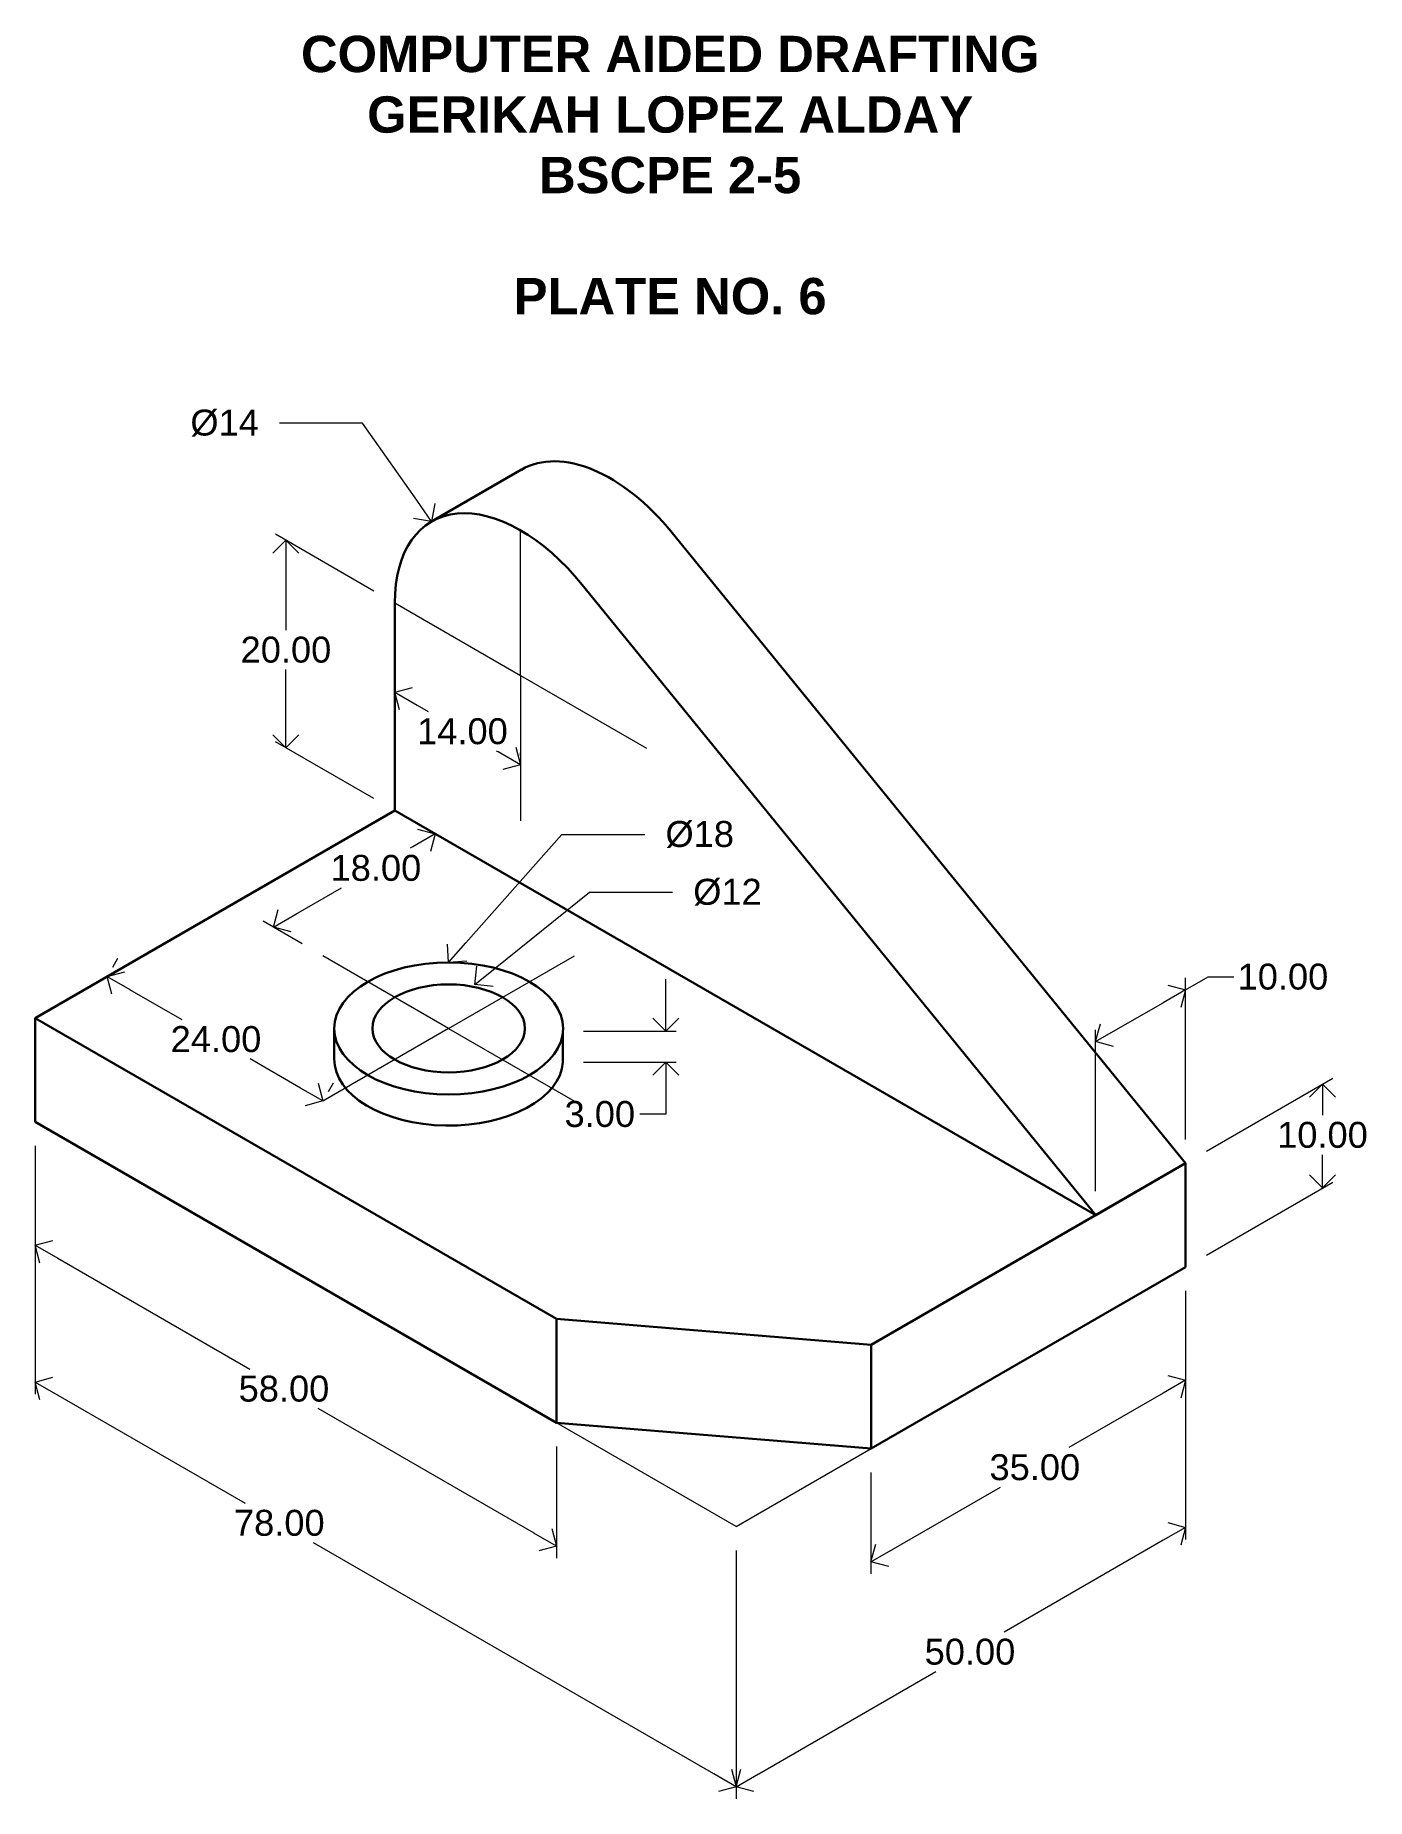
# Model space of a CAD drawing. Header units: millimetres. Extents: x 1303 to 1432, y 204 to 374.
import ezdxf
from ezdxf import colors
from ezdxf.entities.mleader import LeaderData, LeaderLine
from ezdxf.math import Vec2, Vec3

# ---------------------------------------------------------------- set-up
doc = ezdxf.new("R2010")
doc.units = ezdxf.units.MM
doc.linetypes.add('CENTER2', pattern=[28.575, 19.05, -3.175, 3.175, -3.175])
for name, color, linetype, lineweight in [('center line', 50, 'CENTER2', 13), ('construction line', 5, 'Continuous', 13), ('dimension line', 70, 'Continuous', 13), ('object line', 7, 'Continuous', 30)]:
    doc.layers.add(name, color=color, linetype=linetype, lineweight=lineweight)
doc.layers.add('title', color=7, linetype='Continuous')
doc.styles.get("Standard").update_dxf_attribs({"font": 'arial.ttf'})
doc.dimstyles.new('ISO-25', dxfattribs={"dimtxt": 2.5, "dimasz": 2.5, "dimexe": 1, "dimexo": 2, "dimtad": 0, "dimtih": 1, "dimtoh": 1, "dimzin": 1, "dimdsep": 46, "dimtxsty": 'Standard', "dimblk": 'OPEN90', "dimcen": 1.5, "dimadec": 0, "dimazin": 0, "dimtfac": 1, "dimtofl": 0, "dimtmove": 0, "dimatfit": 3, "dimldrblk": 'OPEN90', "dimfxl": 1, "dimlwd": 13, "dimlwe": 13, "dimarcsym": 0})

# ---------------------------------------------------------------- blocks, each defined once
blk = doc.blocks.new('_Open90')
at = {"color": 0, "linetype": 'ByBlock', "lineweight": -2}
for p, q in [((0, 0), (-1, 0)), ((-0.5, 0.5), (0, 0)), ((0, 0), (-0.5, -0.5))]:
    blk.add_line(p, q, dxfattribs=at)
blk = doc.blocks.new('*D3')
at = {"layer": 'Defpoints', "color": 0, "transparency": 16777216}
for p in [(1338, 319.62), (1327.52, 305.67), (1338, 299.62)]:
    blk.add_point(p, dxfattribs=at)
at = {"layer": 'dimension line', "color": 0, "linetype": 'Continuous', "lineweight": 13, "transparency": 16777216}
for p, q in [((1336, 320.77), (1326.52, 326.24)), ((1327.52, 323.17), (1327.52, 317)), ((1327.52, 308.17), (1327.52, 313.2)), ((1336, 300.77), (1326.52, 306.24))]:
    blk.add_line(p, q, dxfattribs=at)
at = {"layer": 'dimension line', "color": 0, "lineweight": 13, "transparency": 16777216, "xscale": 2.5, "yscale": 2.5, "zscale": 2.5}
for p, rotation in [((1327.52, 325.67), 90), ((1327.52, 305.67), 270)]:
    blk.add_blockref('_Open90', p, dxfattribs=dict(at, rotation=rotation))
at = {"layer": 'dimension line', "color": 0, "transparency": 16777216, "insert": (1327.52, 315.1), "char_height": 2.5, "attachment_point": 5}
blk.add_mtext('20.00', dxfattribs=at)
blk = doc.blocks.new('*D4')
at = {"layer": 'Defpoints', "color": 0, "transparency": 16777216}
for p in [(1338, 309.62), (1350.13, 304.01), (1350.13, 302.62)]:
    blk.add_point(p, dxfattribs=at)
at = {"layer": 'dimension line', "color": 0, "linetype": 'Continuous', "lineweight": 13, "transparency": 16777216}
for p, q in [((1338, 311.92), (1338, 312.16)), ((1340.17, 309.76), (1341.23, 309.15)), ((1347.96, 305.26), (1347.82, 305.34)), ((1350.13, 304.92), (1350.13, 305.16))]:
    blk.add_line(p, q, dxfattribs=at)
at = {"layer": 'dimension line', "color": 0, "lineweight": 13, "transparency": 16777216, "xscale": 2.5, "yscale": 2.5, "zscale": 2.5}
for p, rotation in [((1338, 311.01), 149.9999999999999), ((1350.13, 304.01), 329.9999999999999)]:
    blk.add_blockref('_Open90', p, dxfattribs=dict(at, rotation=rotation))
at = {"layer": 'dimension line', "color": 0, "transparency": 16777216, "insert": (1344.53, 307.24), "char_height": 2.5, "attachment_point": 5}
blk.add_mtext('14.00', dxfattribs=at)
blk = doc.blocks.new('*D5')
at = {"layer": 'Defpoints', "color": 0, "transparency": 16777216}
for p in [(1414.22, 255.62), (1370.91, 230.62), (1414.22, 230.53)]:
    blk.add_point(p, dxfattribs=at)
at = {"layer": 'dimension line', "color": 0, "linetype": 'Continuous', "lineweight": 13, "transparency": 16777216}
for p, q in [((1414.22, 253.31), (1414.22, 229.37)), ((1370.91, 228.31), (1370.91, 204.37)), ((1412.05, 229.28), (1396.73, 220.44)), ((1373.08, 206.78), (1390.15, 216.63))]:
    blk.add_line(p, q, dxfattribs=at)
at = {"layer": 'dimension line', "color": 0, "lineweight": 13, "transparency": 16777216, "xscale": 2.5, "yscale": 2.5, "zscale": 2.5}
for p, rotation in [((1414.22, 230.53), 30.00000000000027), ((1370.91, 205.53), 210.0000000000002)]:
    blk.add_blockref('_Open90', p, dxfattribs=dict(at, rotation=rotation))
at = {"layer": 'dimension line', "color": 0, "transparency": 16777216, "insert": (1393.44, 218.53), "char_height": 2.5, "attachment_point": 5}
blk.add_mtext('50.00', dxfattribs=at)
blk = doc.blocks.new('*D6')
at = {"layer": 'Defpoints', "color": 0, "transparency": 16777216}
for p in [(1414.22, 255.62), (1414.22, 244.7), (1383.9, 238.12)]:
    blk.add_point(p, dxfattribs=at)
at = {"layer": 'dimension line', "color": 0, "linetype": 'Continuous', "lineweight": 13, "transparency": 16777216}
for p, q in [((1414.22, 253.31), (1414.22, 243.54)), ((1412.05, 243.45), (1402.98, 238.21)), ((1383.9, 235.81), (1383.9, 226.04)), ((1386.07, 228.45), (1396.39, 234.41))]:
    blk.add_line(p, q, dxfattribs=at)
at = {"layer": 'dimension line', "color": 0, "lineweight": 13, "transparency": 16777216, "xscale": 2.5, "yscale": 2.5, "zscale": 2.5}
for p, rotation in [((1414.22, 244.7), 30.00000000000048), ((1383.9, 227.2), 210.0000000000005)]:
    blk.add_blockref('_Open90', p, dxfattribs=dict(at, rotation=rotation))
at = {"layer": 'dimension line', "color": 0, "transparency": 16777216, "insert": (1399.69, 236.31), "char_height": 2.5, "attachment_point": 5}
blk.add_mtext('35.00', dxfattribs=at)
blk = doc.blocks.new('*D7')
at = {"layer": 'Defpoints', "color": 0, "transparency": 16777216}
for p in [(1414.22, 282.34), (1414.22, 265.62), (1405.55, 260.62)]:
    blk.add_point(p, dxfattribs=at)
at = {"layer": 'dimension line', "color": 0, "linetype": 'Continuous', "lineweight": 13, "transparency": 16777216}
for p, q in [((1414.22, 282.34), (1416.38, 283.59)), ((1414.22, 267.92), (1414.22, 283.49)), ((1416.38, 283.59), (1418.88, 283.59)), ((1407.72, 278.59), (1412.05, 281.09)), ((1405.55, 262.92), (1405.55, 278.49))]:
    blk.add_line(p, q, dxfattribs=at)
at = {"layer": 'dimension line', "color": 0, "lineweight": 13, "transparency": 16777216, "xscale": 2.5, "yscale": 2.5, "zscale": 2.5}
for p, rotation in [((1414.22, 282.34), 30.00000000000045), ((1405.55, 277.34), 210.0000000000005)]:
    blk.add_blockref('_Open90', p, dxfattribs=dict(at, rotation=rotation))
at = {"layer": 'dimension line', "color": 0, "transparency": 16777216, "insert": (1423.6, 283.59), "char_height": 2.5, "attachment_point": 5}
blk.add_mtext('10.00', dxfattribs=at)
blk = doc.blocks.new('*D8')
at = {"layer": 'Defpoints', "color": 0, "transparency": 16777216}
for p in [(1414.22, 265.62), (1427.41, 263.24), (1414.22, 255.62)]:
    blk.add_point(p, dxfattribs=at)
at = {"layer": 'dimension line', "color": 0, "linetype": 'Continuous', "lineweight": 13, "transparency": 16777216}
for p, q in [((1416.22, 266.77), (1428.41, 273.81)), ((1427.41, 270.74), (1427.41, 270.24)), ((1427.41, 265.74), (1427.41, 266.43)), ((1416.22, 256.77), (1428.41, 263.81))]:
    blk.add_line(p, q, dxfattribs=at)
at = {"layer": 'dimension line', "color": 0, "lineweight": 13, "transparency": 16777216, "xscale": 2.5, "yscale": 2.5, "zscale": 2.5}
for p, rotation in [((1427.41, 273.24), 90), ((1427.41, 263.24), 270)]:
    blk.add_blockref('_Open90', p, dxfattribs=dict(at, rotation=rotation))
at = {"layer": 'dimension line', "color": 0, "transparency": 16777216, "insert": (1427.41, 268.34), "char_height": 2.5, "attachment_point": 5}
blk.add_mtext('10.00', dxfattribs=at)
blk = doc.blocks.new('*D9')
at = {"layer": 'Defpoints', "color": 0, "transparency": 16777216}
for p in [(1303.36, 269.62), (1370.91, 230.62), (1370.91, 205.53)]:
    blk.add_point(p, dxfattribs=at)
at = {"layer": 'dimension line', "color": 0, "linetype": 'Continuous', "lineweight": 13, "transparency": 16777216}
for p, q in [((1303.36, 267.31), (1303.36, 243.37)), ((1305.53, 243.28), (1323.59, 232.85)), ((1368.75, 206.78), (1330.17, 229.05)), ((1370.91, 228.31), (1370.91, 204.37))]:
    blk.add_line(p, q, dxfattribs=at)
at = {"layer": 'dimension line', "color": 0, "lineweight": 13, "transparency": 16777216, "xscale": 2.5, "yscale": 2.5, "zscale": 2.5}
for p, rotation in [((1303.36, 244.53), 150), ((1370.91, 205.53), 330.0000000000001)]:
    blk.add_blockref('_Open90', p, dxfattribs=dict(at, rotation=rotation))
at = {"layer": 'dimension line', "color": 0, "transparency": 16777216, "insert": (1326.88, 230.95), "char_height": 2.5, "attachment_point": 5}
blk.add_mtext('78.00', dxfattribs=at)
blk = doc.blocks.new('*D10')
at = {"layer": 'Defpoints', "color": 0, "transparency": 16777216}
for p in [(1303.36, 269.62), (1353.59, 240.62), (1353.59, 228.71)]:
    blk.add_point(p, dxfattribs=at)
at = {"layer": 'dimension line', "color": 0, "linetype": 'Continuous', "lineweight": 13, "transparency": 16777216}
for p, q in [((1303.36, 267.31), (1303.36, 256.56)), ((1305.53, 256.46), (1324.03, 245.78)), ((1351.43, 229.96), (1330.62, 241.98)), ((1353.59, 238.31), (1353.59, 227.56))]:
    blk.add_line(p, q, dxfattribs=at)
at = {"layer": 'dimension line', "color": 0, "lineweight": 13, "transparency": 16777216, "xscale": 2.5, "yscale": 2.5, "zscale": 2.5}
for p, rotation in [((1303.36, 257.71), 150.0000000000002), ((1353.59, 228.71), 330.0000000000002)]:
    blk.add_blockref('_Open90', p, dxfattribs=dict(at, rotation=rotation))
at = {"layer": 'dimension line', "color": 0, "transparency": 16777216, "insert": (1327.33, 243.88), "char_height": 2.5, "attachment_point": 5}
blk.add_mtext('58.00', dxfattribs=at)
blk = doc.blocks.new('*D11')
at = {"layer": 'Defpoints', "color": 0, "transparency": 16777216}
for p in [(1310.29, 283.62), (1310.3, 283.62), (1331.08, 271.62)]:
    blk.add_point(p, dxfattribs=at)
at = {"layer": 'dimension line', "color": 0, "linetype": 'Continuous', "lineweight": 13, "transparency": 16777216}
for p, q in [((1311.29, 285.35), (1310.8, 284.49)), ((1312.46, 282.37), (1317.49, 279.47)), ((1328.92, 272.87), (1324.07, 275.67)), ((1332.08, 273.35), (1331.58, 272.49))]:
    blk.add_line(p, q, dxfattribs=at)
at = {"layer": 'dimension line', "color": 0, "lineweight": 13, "transparency": 16777216, "xscale": 2.5, "yscale": 2.5, "zscale": 2.5}
for p, rotation in [((1310.3, 283.62), 150), ((1331.08, 271.62), 330.0000000000001)]:
    blk.add_blockref('_Open90', p, dxfattribs=dict(at, rotation=rotation))
at = {"layer": 'dimension line', "color": 0, "transparency": 16777216, "insert": (1320.78, 277.57), "char_height": 2.5, "attachment_point": 5}
blk.add_mtext('24.00', dxfattribs=at)
blk = doc.blocks.new('*D12')
at = {"layer": 'Defpoints', "color": 0, "transparency": 16777216}
for p in [(1341.9, 297.37), (1346.67, 294.62), (1331.08, 285.62)]:
    blk.add_point(p, dxfattribs=at)
at = {"layer": 'dimension line', "color": 0, "linetype": 'Continuous', "lineweight": 13, "transparency": 16777216}
for p, q in [((1344.67, 295.77), (1340.9, 297.94)), ((1339.73, 296.12), (1339.48, 295.97)), ((1328.48, 289.62), (1332.89, 292.17)), ((1329.08, 286.77), (1325.31, 288.94))]:
    blk.add_line(p, q, dxfattribs=at)
at = {"layer": 'dimension line', "color": 0, "lineweight": 13, "transparency": 16777216, "xscale": 2.5, "yscale": 2.5, "zscale": 2.5}
for p, rotation in [((1341.9, 297.37), 30.00000000000001), ((1326.31, 288.37), 210)]:
    blk.add_blockref('_Open90', p, dxfattribs=dict(at, rotation=rotation))
at = {"layer": 'dimension line', "color": 0, "transparency": 16777216, "insert": (1336.19, 294.07), "char_height": 2.5, "attachment_point": 5}
blk.add_mtext('18.00', dxfattribs=at)
blk = doc.blocks.new('*D13')
at = {"layer": 'Defpoints', "color": 0, "transparency": 16777216}
for p in [(1354.21, 278.35), (1354.21, 275.35), (1364.14, 275.35)]:
    blk.add_point(p, dxfattribs=at)
at = {"layer": 'dimension line', "color": 0, "linetype": 'Continuous', "lineweight": 13, "transparency": 16777216}
for p, q in [((1364.14, 280.85), (1364.14, 283.35)), ((1356.21, 278.35), (1365.14, 278.35)), ((1356.21, 275.35), (1365.14, 275.35)), ((1364.14, 272.85), (1364.14, 270.35)), ((1364.14, 270.35), (1361.64, 270.35))]:
    blk.add_line(p, q, dxfattribs=at)
at = {"layer": 'dimension line', "color": 0, "lineweight": 13, "transparency": 16777216, "xscale": 2.5, "yscale": 2.5, "zscale": 2.5}
for p, rotation in [((1364.14, 278.35), 270), ((1364.14, 275.35), 90)]:
    blk.add_blockref('_Open90', p, dxfattribs=dict(at, rotation=rotation))
at = {"layer": 'dimension line', "color": 0, "transparency": 16777216, "insert": (1357.77, 270.35), "char_height": 2.5, "attachment_point": 5}
blk.add_mtext('3.00', dxfattribs=at)

msp = doc.modelspace()

# ---------------------------------------------------------------- linework, layer by layer
at = {"layer": 'center line'}
for p, q in [((1350.129, 312.615), (1350.129, 326.615)), ((1338.005, 319.615), (1350.129, 312.615)), ((1350.129, 312.615), (1362.254, 305.615)), ((1350.129, 312.615), (1350.129, 298.615)), ((1343.201, 278.615), (1331.077, 285.615)), ((1343.201, 278.615), (1355.325, 285.615)), ((1343.201, 278.615), (1331.077, 271.615)), ((1343.201, 278.615), (1355.325, 271.615))]:
    msp.add_line(p, q, dxfattribs=at)
at = {"layer": 'construction line'}
for q in [(1353.593, 240.615), (1383.904, 238.115)]:
    msp.add_line((1370.914, 230.615), q, dxfattribs=at)
at = {"layer": 'object line'}
for p, q in [((1341.559, 327.466), (1350.219, 332.466)), ((1414.215, 265.615), (1364.742, 326.375)), ((1405.555, 260.615), (1356.082, 321.375)), ((1338.005, 299.615), (1338.005, 319.615)), ((1303.364, 279.615), (1338.005, 299.615)), ((1405.555, 260.615), (1338.005, 299.615)), ((1303.364, 269.615), (1303.364, 279.615)), ((1303.364, 279.615), (1353.593, 250.615)), ((1332.179, 275.67), (1332.179, 278.67)), ((1354.214, 278.354), (1354.214, 275.354)), ((1353.593, 240.615), (1303.364, 269.615)), ((1414.215, 265.615), (1383.904, 248.115)), ((1414.215, 265.615), (1405.555, 260.615)), ((1414.215, 255.615), (1414.215, 265.615)), ((1383.904, 238.115), (1414.215, 255.615)), ((1353.593, 240.615), (1353.593, 250.615)), ((1353.593, 250.615), (1383.904, 248.115)), ((1383.904, 238.115), (1383.904, 248.115)), ((1353.593, 240.615), (1383.904, 238.115))]:
    msp.add_line(p, q, dxfattribs=at)
for centre, major_axis, start_param, end_param in [((1358.789, 317.615), (8.573, -14.849), 8.1261549, 9.4251137), ((1350.129, 312.615), (8.573, -14.849), 1.8429695, 3.9269908), ((1343.201, 275.615), (-11.023, 0), 6.2745818, 9.3837658)]:
    msp.add_ellipse(centre, major_axis=major_axis, ratio=0.5773503, start_param=start_param, end_param=end_param, dxfattribs=at)
for major_axis in [(-11.023, 0), (-7.348, 0)]:
    msp.add_ellipse((1343.201, 278.615), major_axis=major_axis, ratio=0.5773503, dxfattribs=at)

# ---------------------------------------------------------------- texts
at = {"layer": 'title', "insert": (1313.237, 374.277), "char_height": 3.5, "attachment_point": 1}
msp.add_mtext_dynamic_manual_height_columns('\\pxqc;{\\fArial|b1|i0|c0|p34;COMPUTER AIDED DRAFTING\\PGERIKAH LOPEZ ALDAY\\PBSCPE 2-5\\P\\PPLATE NO. 6}', width=102.6205, gutter_width=12.5, heights=[0], dxfattribs=at)

# ---------------------------------------------------------------- dimensions: what is measured, and where the dimension line sits
at = {"layer": 'dimension line'}
for base, p1, p2, angle, picture, middle, dimtype in [((1327.523, 305.667), (1338.005, 319.615), (1338.005, 299.615), 90, '*D3', (1327.523, 315.097), 160), ((1350.129, 304.01), (1338.005, 309.615), (1350.129, 302.615), 330, '*D4', (1344.527, 307.244), 161), ((1341.9, 297.366), (1331.077, 285.615), (1346.665, 294.615), 30, '*D12', (1336.185, 294.067), 161), ((1310.296, 283.621), (1331.077, 271.615), (1310.292, 283.615), 150, '*D11', (1320.781, 277.568), 161), ((1414.215, 282.34), (1405.555, 260.615), (1414.215, 265.615), 30, '*D7', (1423.601, 283.59), 161), ((1364.14, 275.354), (1354.214, 278.354), (1354.214, 275.354), 90, '*D13', (1357.774, 270.354), 160), ((1427.415, 263.236), (1414.215, 265.615), (1414.215, 255.615), 90, '*D8', (1427.415, 268.335), 160), ((1370.914, 205.529), (1303.364, 269.615), (1370.914, 230.615), 330, '*D9', (1326.88, 230.952), 161), ((1353.593, 228.715), (1303.364, 269.615), (1353.593, 240.615), 330, '*D10', (1327.326, 243.88), 161), ((1414.215, 230.529), (1370.914, 230.615), (1414.215, 255.615), 30, '*D5', (1393.44, 218.535), 161), ((1414.215, 244.699), (1383.904, 238.115), (1414.215, 255.615), 30, '*D6', (1399.687, 236.311), 161)]:
    dim = msp.add_linear_dim(base=base, p1=p1, p2=p2, angle=angle, dimstyle='ISO-25', dxfattribs=at)
    dim.commit()
    dim.dimension.update_dxf_attribs({"geometry": picture, "text_midpoint": middle, "dimtype": dimtype})

# ---------------------------------------------------------------- leaders
ml = msp.add_multileader_mtext('Standard', dxfattribs=at)
ml.set_content('%%C14', color=256)
ml.set_leader_properties(linetype='Continuous', lineweight=13)
ml.set_arrow_properties(name='OPEN90')
ml.build(insert=Vec2(0, 0))
ml.multileader.update_dxf_attribs({"arrow_head_size": 2.5})
ctx = ml.context
ctx.base_point, ctx.char_height, ctx.arrow_head_size, ctx.plane_origin = Vec3(1316.622, 336.951), 2.5, 2.5, Vec3(1341.559, 327.466)
ctx.text_align_type = 2
notes = []
notes.append((ctx, [(0, (1, 1, 0), (1334.913, 336.951), (-1, 0), 8, [(0, [(1341.559, 327.466)], 0, [])])]))
ctx.mtext.insert, ctx.mtext.alignment, ctx.mtext.flow_direction = Vec3(1324.913, 338.251), 3, 5
ml = msp.add_multileader_mtext('Standard', dxfattribs=at)
ml.set_content('%%C18', color=256)
ml.set_leader_properties(linetype='Continuous', lineweight=13)
ml.set_arrow_properties(name='OPEN90')
ml.build(insert=Vec2(0, 0))
ml.multileader.update_dxf_attribs({"arrow_head_size": 2.5})
ctx = ml.context
ctx.base_point, ctx.char_height, ctx.arrow_head_size, ctx.plane_origin = Vec3(1362.098, 297.302), 2.5, 2.5, Vec3(1343.201, 284.979)
notes.append((ctx, [(0, (1, 1, 0), (1354.098, 297.302), (1, 0), 8, [(0, [(1343.201, 284.979)], 0, [])])]))
ctx.mtext.insert, ctx.mtext.flow_direction = Vec3(1364.098, 298.602), 5
ml = msp.add_multileader_mtext('Standard', dxfattribs=at)
ml.set_content('%%C12', color=256)
ml.set_leader_properties(linetype='Continuous', lineweight=13)
ml.set_arrow_properties(name='OPEN90')
ml.build(insert=Vec2(0, 0))
ml.multileader.update_dxf_attribs({"arrow_head_size": 2.5})
ctx = ml.context
ctx.base_point, ctx.char_height, ctx.arrow_head_size, ctx.plane_origin = Vec3(1364.77, 291.732), 2.5, 2.5, Vec3(1343.201, 282.858)
notes.append((ctx, [(0, (1, 1, 0), (1356.77, 291.732), (1, 0), 8, [(0, [(1345.735, 282.858)], 0, [])])]))
ctx.mtext.insert, ctx.mtext.flow_direction = Vec3(1366.77, 293.032), 5
for ctx, leaders in notes:
    for number, flags, end, landing, length, lines in leaders:
        leader = LeaderData()
        leader.index, (leader.has_last_leader_line, leader.has_dogleg_vector, leader.attachment_direction) = number, flags
        leader.last_leader_point, leader.dogleg_vector, leader.dogleg_length = Vec3(end), Vec3(landing), length
        for number, points, colour, breaks in lines:
            line = LeaderLine()
            line.index, line.vertices, line.color, line.breaks = number, Vec3.list(points), colors.encode_raw_color(colour), breaks
            leader.lines.append(line)
        ctx.leaders.append(leader)

doc.saveas('drawing.dxf')
